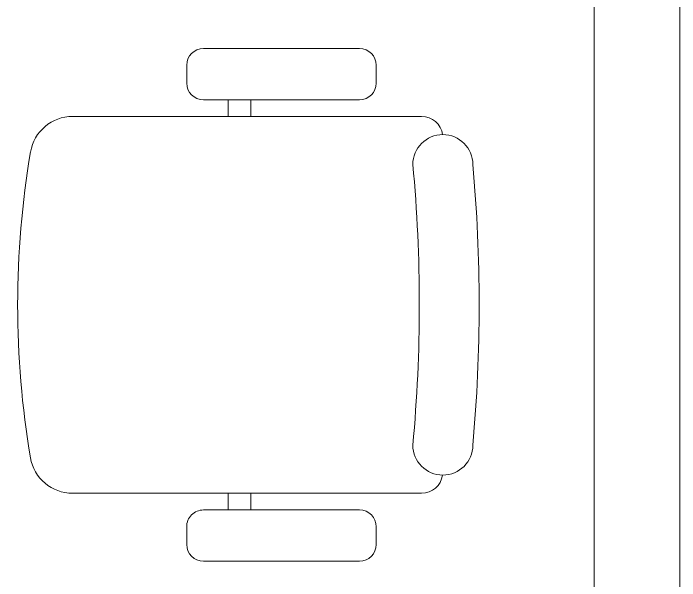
# Model space of a CAD drawing. Header units: millimetres. Extents: x -2143172 to 5255, y -610845 to 279739.
# Drawn here: x -1256941 to -1256161, y -12488 to -11824 of the extents above; entities that cross this region are included whole.
import ezdxf

# ---------------------------------------------------------------- set-up
doc = ezdxf.new("R2010")
doc.units = ezdxf.units.MM
doc.header["$LTSCALE"] = 30
doc.layers.get('0').update_dxf_attribs({"lineweight": 5})
for name, color, linetype, lineweight in [('LOADING', 163, 'Continuous', 5), ('NEW', 1, 'Continuous', 5), ('Walls', 32, 'Continuous', 5)]:
    doc.layers.add(name, color=color, linetype=linetype, lineweight=lineweight)

# ---------------------------------------------------------------- blocks, each defined once
blk = doc.blocks.new('*X39')
at = {"color": 0}
for p, q in [((5, 3), (5, 3)), ((5, 3), (5, 3)), ((5, 3), (5, 3)), ((5, 3), (5, 3)), ((5, 3), (5, 3)), ((5, 3), (5, 3)), ((5, 3), (5, 3)), ((5, 3), (5, 3)), ((5, 3), (5, 3)), ((5, 3), (5, 3)), ((5, 3), (5, 3)), ((5, 3), (5, 3)), ((5, 3), (5, 3)), ((5, 3), (5, 3)), ((5, 3), (5, 3)), ((5, 3), (5, 3)), ((5, 3), (5, 3)), ((5, 3), (5, 3)), ((5, 3), (5, 3)), ((5, 3), (5, 3)), ((5, 3), (5, 3)), ((5, 3), (5, 3)), ((5, 3), (5, 3)), ((5, 3), (5, 3)), ((5, 3), (5, 3)), ((5, 3), (5, 3)), ((5, 3), (5, 3)), ((5, 3), (5, 3)), ((5, 3), (5, 3)), ((5, 3), (5, 3)), ((5, 3), (5, 3)), ((5, 3), (5, 3)), ((5, 3), (5, 3)), ((5, 3), (5, 3)), ((5, 3), (5, 3)), ((5, 3), (5, 3)), ((5, 3), (5, 3)), ((5, 3), (5, 3)), ((5, 3), (5, 3)), ((5, 3), (5, 3)), ((5, 3), (5, 3)), ((5, 3), (5, 3)), ((5, 3), (5, 3)), ((5, 3), (5, 3)), ((5, 3), (5, 3)), ((5, 3), (5, 3)), ((5, 3), (5, 3)), ((5, 3), (5, 3)), ((5, 3), (5, 3)), ((5, 3), (5, 3)), ((5, 3), (5, 3)), ((5, 3), (5, 3)), ((5, 3), (5, 3)), ((5, 3), (5, 3)), ((5, 3), (5, 3)), ((5, 3), (5, 3)), ((5, 3), (5, 3)), ((5, 3), (5, 3)), ((5, 3), (5, 3)), ((5, 3), (5, 3)), ((5, 3), (5, 3)), ((5, 3), (5, 3)), ((5, 3), (5, 3)), ((5, 3), (5, 3)), ((5, 3), (5, 3)), ((5, 3), (5, 3)), ((6, 3), (5, 3)), ((5, 3), (5, 3)), ((6, 3), (5, 3)), ((5, 3), (5, 3)), ((6, 3), (5, 3)), ((5, 3), (5, 3)), ((6, 3), (5, 3)), ((5, 3), (5, 3)), ((5, 3), (5, 3)), ((5, 3), (5, 3)), ((5, 3), (5, 3)), ((5, 3), (5, 3)), ((5, 3), (5, 3)), ((5, 3), (5, 3)), ((5, 3), (5, 3)), ((5, 3), (5, 3)), ((5, 3), (5, 3)), ((5, 3), (5, 3)), ((5, 3), (5, 3)), ((5, 3), (5, 3)), ((5, 3), (5, 3)), ((5, 3), (5, 3)), ((5, 3), (5, 3)), ((5, 3), (5, 3)), ((5, 3), (5, 3)), ((5, 3), (5, 3)), ((5, 3), (5, 3)), ((5, 3), (5, 3)), ((5, 3), (5, 3)), ((5, 3), (5, 3)), ((6, 3), (6, 3)), ((6, 3), (6, 3)), ((6, 3), (6, 3)), ((6, 3), (6, 3)), ((6, 3), (6, 3)), ((6, 3), (6, 3)), ((6, 3), (6, 3)), ((6, 3), (6, 3)), ((6, 3), (6, 3)), ((6, 3), (6, 3)), ((6, 3), (6, 3)), ((6, 3), (6, 3)), ((6, 3), (6, 3)), ((6, 3), (6, 3)), ((6, 3), (6, 3)), ((6, 3), (6, 3)), ((6, 3), (6, 3)), ((6, 3), (6, 3)), ((6, 3), (6, 3)), ((6, 3), (6, 3)), ((6, 3), (6, 3)), ((6, 3), (6, 3)), ((6, 3), (6, 3)), ((6, 3), (6, 3)), ((6, 3), (6, 3)), ((6, 3), (6, 3)), ((6, 3), (6, 3)), ((6, 3), (6, 3)), ((6, 3), (6, 3)), ((6, 3), (6, 3)), ((6, 3), (6, 3)), ((6, 3), (6, 3)), ((6, 3), (6, 3)), ((6, 3), (6, 3)), ((6, 3), (6, 3)), ((6, 3), (6, 3)), ((6, 3), (6, 3)), ((6, 3), (6, 3)), ((6, 3), (6, 3)), ((6, 3), (6, 3)), ((6, 3), (6, 3)), ((6, 3), (6, 3)), ((6, 3), (6, 3)), ((6, 3), (6, 3)), ((6, 3), (6, 3)), ((6, 3), (6, 3)), ((6, 3), (6, 3)), ((6, 3), (6, 3)), ((6, 3), (6, 3)), ((6, 3), (6, 3)), ((6, 3), (6, 3)), ((6, 3), (6, 3)), ((6, 3), (6, 3)), ((6, 3), (6, 3)), ((6, 3), (6, 3)), ((6, 3), (6, 3)), ((6, 3), (6, 3)), ((6, 3), (6, 3)), ((6, 3), (6, 3)), ((6, 3), (6, 3)), ((6, 3), (6, 3)), ((6, 3), (6, 3)), ((6, 3), (6, 3)), ((6, 3), (6, 3)), ((6, 3), (6, 3)), ((6, 3), (6, 3)), ((6, 3), (6, 3)), ((6, 3), (6, 3)), ((6, 3), (6, 3)), ((6, 3), (6, 3)), ((6, 3), (6, 3)), ((6, 3), (6, 3)), ((6, 3), (6, 3)), ((6, 3), (6, 3)), ((6, 3), (6, 3)), ((6, 3), (6, 3)), ((6, 3), (6, 3)), ((6, 3), (6, 3)), ((6, 3), (6, 3)), ((6, 3), (6, 3)), ((6, 3), (6, 3)), ((6, 3), (6, 3)), ((6, 3), (6, 3)), ((6, 3), (6, 3)), ((6, 3), (6, 3)), ((6, 3), (6, 3)), ((6, 3), (6, 3)), ((6, 3), (6, 3)), ((6, 3), (6, 3)), ((6, 3), (6, 3)), ((6, 3), (6, 3)), ((6, 3), (6, 3)), ((6, 3), (6, 3)), ((6, 3), (6, 3)), ((6, 3), (6, 3)), ((6, 3), (6, 3)), ((6, 3), (6, 3)), ((6, 3), (6, 3)), ((6, 3), (6, 3)), ((6, 3), (6, 3)), ((6, 3), (6, 3)), ((6, 3), (6, 3)), ((6, 3), (6, 3)), ((6, 3), (6, 3)), ((6, 3), (6, 3)), ((6, 3), (6, 3)), ((6, 3), (6, 3)), ((6, 3), (6, 3)), ((6, 3), (6, 3)), ((6, 3), (6, 3)), ((6, 3), (6, 3)), ((6, 3), (6, 3)), ((6, 3), (6, 3)), ((6, 3), (6, 3)), ((6, 3), (6, 3)), ((6, 3), (6, 3)), ((6, 3), (6, 3)), ((6, 3), (6, 3)), ((6, 3), (6, 3)), ((6, 3), (6, 3)), ((6, 3), (6, 3)), ((6, 3), (6, 3)), ((6, 3), (6, 3)), ((6, 3), (6, 3)), ((6, 3), (6, 3)), ((6, 3), (6, 3)), ((6, 3), (6, 3)), ((6, 3), (6, 3)), ((6, 3), (6, 3)), ((6, 3), (6, 3)), ((6, 3), (6, 3)), ((6, 3), (6, 3)), ((6, 3), (6, 3)), ((6, 3), (6, 3)), ((6, 3), (6, 3)), ((6, 3), (6, 3)), ((6, 3), (6, 3)), ((6, 3), (6, 3)), ((6, 3), (6, 3)), ((6, 3), (6, 3)), ((6, 3), (6, 3)), ((6, 3), (6, 3)), ((6, 3), (6, 3)), ((6, 3), (6, 3)), ((6, 3), (6, 3)), ((6, 3), (6, 3)), ((6, 3), (6, 3)), ((6, 3), (6, 3)), ((6, 3), (6, 3)), ((6, 3), (6, 3)), ((6, 3), (6, 3)), ((6, 3), (6, 3)), ((6, 3), (6, 3)), ((6, 3), (6, 3)), ((6, 3), (6, 3)), ((6, 3), (6, 3)), ((6, 3), (6, 3)), ((6, 3), (6, 3)), ((6, 3), (6, 3)), ((6, 3), (6, 3)), ((6, 3), (6, 3)), ((6, 3), (6, 3)), ((6, 3), (6, 3)), ((6, 3), (6, 3)), ((6, 3), (6, 3)), ((6, 3), (6, 3)), ((6, 3), (6, 3)), ((6, 3), (6, 3)), ((6, 3), (6, 3)), ((6, 3), (6, 3)), ((6, 3), (6, 3)), ((6, 3), (6, 3)), ((6, 3), (6, 3)), ((6, 3), (6, 3)), ((6, 3), (6, 3)), ((6, 3), (6, 3)), ((6, 3), (6, 3)), ((6, 3), (6, 3)), ((6, 3), (6, 3)), ((6, 3), (6, 3)), ((6, 3), (6, 3)), ((6, 3), (6, 3)), ((6, 3), (6, 3)), ((6, 3), (6, 3)), ((6, 3), (6, 3)), ((6, 3), (6, 3)), ((6, 3), (6, 3)), ((6, 3), (6, 3)), ((6, 3), (6, 3)), ((6, 3), (6, 3)), ((6, 3), (6, 3)), ((6, 3), (6, 3)), ((6, 3), (6, 3)), ((6, 3), (6, 3)), ((6, 3), (6, 3)), ((6, 3), (6, 3)), ((6, 3), (6, 3)), ((6, 3), (6, 3)), ((6, 3), (6, 3)), ((6, 3), (6, 3)), ((6, 3), (6, 3)), ((6, 3), (6, 3)), ((6, 3), (6, 3)), ((6, 3), (6, 3)), ((6, 3), (5, 3)), ((6, 3), (5, 3)), ((6, 3), (5, 3)), ((6, 3), (5, 3)), ((6, 3), (5, 3)), ((6, 3), (6, 3)), ((6, 3), (6, 3)), ((6, 3), (6, 3)), ((6, 3), (6, 3)), ((6, 3), (6, 3)), ((6, 3), (6, 3)), ((6, 3), (6, 3)), ((6, 3), (6, 3)), ((6, 3), (6, 3)), ((6, 3), (6, 3)), ((6, 3), (6, 3)), ((6, 3), (6, 3)), ((6, 3), (6, 3)), ((6, 3), (6, 3)), ((6, 3), (6, 3)), ((6, 3), (6, 3)), ((6, 3), (6, 3)), ((6, 3), (6, 3)), ((6, 3), (6, 3)), ((6, 3), (6, 3)), ((6, 3), (6, 3)), ((6, 3), (6, 3)), ((6, 3), (6, 3)), ((6, 3), (6, 3)), ((6, 3), (6, 3)), ((6, 3), (6, 3)), ((6, 3), (6, 3)), ((6, 3), (6, 3)), ((6, 3), (6, 3)), ((6, 3), (6, 3)), ((6, 3), (6, 3)), ((6, 3), (6, 3)), ((6, 3), (6, 3)), ((6, 3), (6, 3)), ((6, 3), (6, 3)), ((6, 3), (6, 3)), ((6, 3), (6, 3)), ((6, 3), (6, 3)), ((6, 3), (6, 3)), ((6, 3), (6, 3)), ((6, 3), (6, 3)), ((6, 3), (6, 3)), ((6, 3), (6, 3)), ((6, 3), (6, 3)), ((6, 3), (6, 3)), ((6, 3), (6, 3)), ((6, 3), (6, 3)), ((6, 3), (6, 3)), ((6, 3), (6, 3)), ((6, 3), (6, 3)), ((6, 3), (6, 3)), ((6, 3), (6, 3)), ((6, 3), (6, 3)), ((6, 3), (6, 3)), ((6, 3), (6, 3)), ((6, 3), (6, 3)), ((6, 3), (6, 3)), ((6, 3), (6, 3)), ((6, 3), (6, 3)), ((6, 3), (6, 3)), ((6, 3), (6, 3)), ((6, 3), (6, 3)), ((6, 3), (6, 3)), ((6, 3), (6, 3)), ((6, 3), (6, 3)), ((6, 3), (6, 3)), ((6, 3), (6, 3)), ((6, 3), (6, 3)), ((6, 3), (6, 3)), ((6, 3), (6, 3)), ((6, 3), (6, 3)), ((6, 3), (6, 3)), ((6, 3), (6, 3)), ((6, 3), (6, 3)), ((6, 3), (6, 3)), ((6, 3), (6, 3)), ((6, 3), (6, 3)), ((6, 3), (6, 3)), ((6, 3), (6, 3)), ((6, 3), (6, 3)), ((6, 3), (6, 3)), ((6, 3), (6, 3)), ((6, 3), (6, 3)), ((6, 3), (6, 3)), ((6, 3), (6, 3)), ((6, 3), (6, 3)), ((6, 3), (6, 3)), ((6, 3), (6, 3)), ((6, 3), (6, 3)), ((6, 3), (6, 3)), ((6, 3), (6, 3)), ((6, 3), (6, 3)), ((6, 3), (6, 3)), ((6, 3), (6, 3)), ((6, 3), (6, 3)), ((6, 3), (6, 3)), ((6, 3), (6, 3)), ((6, 3), (6, 3)), ((6, 3), (6, 3)), ((6, 3), (6, 3)), ((6, 3), (6, 3)), ((6, 3), (6, 3)), ((6, 3), (6, 3)), ((6, 3), (6, 3)), ((6, 3), (6, 3)), ((6, 3), (6, 3)), ((6, 3), (6, 3)), ((6, 3), (6, 3)), ((6, 3), (6, 3)), ((6, 3), (6, 3)), ((6, 3), (6, 3)), ((6, 3), (6, 3)), ((6, 3), (6, 3)), ((6, 3), (6, 3)), ((6, 3), (6, 3)), ((6, 3), (6, 3)), ((6, 3), (6, 3)), ((6, 3), (6, 3)), ((6, 3), (6, 3)), ((6, 3), (6, 3)), ((6, 3), (6, 3)), ((6, 3), (6, 3)), ((6, 3), (6, 3)), ((6, 3), (6, 3)), ((6, 3), (6, 3)), ((6, 3), (6, 3)), ((6, 3), (6, 3)), ((6, 3), (6, 3)), ((6, 3), (6, 3)), ((6, 3), (6, 3)), ((6, 3), (6, 3)), ((6, 3), (6, 3)), ((6, 3), (6, 3)), ((6, 3), (6, 3)), ((6, 3), (6, 3)), ((6, 3), (6, 3)), ((6, 3), (6, 3)), ((6, 3), (6, 3)), ((6, 3), (6, 3)), ((6, 3), (6, 3)), ((6, 3), (6, 3)), ((6, 3), (6, 3)), ((6, 3), (6, 3)), ((6, 3), (6, 3)), ((6, 3), (6, 3)), ((6, 3), (6, 3)), ((6, 3), (6, 3)), ((6, 3), (6, 3)), ((6, 3), (6, 3)), ((6, 3), (6, 3)), ((6, 3), (6, 3)), ((6, 3), (6, 3)), ((6, 3), (6, 3)), ((6, 3), (6, 3)), ((6, 3), (6, 3)), ((6, 3), (6, 3)), ((6, 3), (6, 3)), ((6, 3), (6, 3)), ((6, 3), (6, 3)), ((6, 3), (6, 3)), ((6, 3), (6, 3)), ((6, 3), (6, 3)), ((6, 3), (6, 3)), ((6, 3), (6, 3)), ((6, 3), (6, 3)), ((6, 3), (6, 3)), ((6, 3), (6, 3)), ((6, 3), (6, 3)), ((6, 3), (6, 3)), ((6, 3), (6, 3)), ((6, 3), (6, 3)), ((6, 3), (6, 3)), ((6, 3), (6, 3)), ((6, 3), (6, 3)), ((6, 3), (6, 3)), ((6, 3), (6, 3)), ((6, 3), (6, 3)), ((6, 3), (6, 3)), ((6, 3), (6, 3)), ((6, 3), (6, 3)), ((6, 3), (6, 3)), ((6, 3), (6, 3)), ((6, 3), (6, 3)), ((6, 3), (6, 3)), ((6, 3), (6, 3)), ((6, 3), (6, 3)), ((6, 3), (6, 3)), ((6, 3), (6, 3)), ((6, 3), (6, 3)), ((6, 3), (6, 3)), ((6, 3), (6, 3)), ((6, 3), (6, 3)), ((6, 3), (6, 3)), ((6, 3), (6, 3)), ((6, 3), (6, 3)), ((6, 3), (6, 3)), ((6, 3), (6, 3)), ((6, 3), (6, 3)), ((6, 3), (6, 3)), ((6, 3), (6, 3)), ((6, 3), (6, 3)), ((6, 3), (6, 3)), ((6, 3), (6, 3)), ((6, 3), (6, 3)), ((6, 3), (6, 3)), ((6, 3), (6, 3)), ((6, 3), (6, 3)), ((6, 3), (6, 3)), ((6, 3), (6, 3)), ((6, 3), (6, 3)), ((6, 3), (6, 3)), ((6, 3), (6, 3)), ((6, 3), (6, 3)), ((6, 3), (6, 3)), ((6, 3), (6, 3)), ((6, 3), (6, 3)), ((6, 3), (6, 3)), ((6, 3), (6, 3)), ((6, 3), (6, 3)), ((6, 3), (6, 3)), ((6, 3), (6, 3)), ((6, 3), (6, 3)), ((6, 3), (6, 3)), ((6, 3), (6, 3)), ((6, 3), (6, 3)), ((6, 3), (6, 3)), ((6, 3), (6, 3)), ((6, 3), (6, 3)), ((6, 3), (6, 3)), ((6, 3), (6, 3)), ((6, 3), (6, 3)), ((6, 3), (6, 3)), ((6, 3), (6, 3)), ((6, 3), (6, 3)), ((6, 3), (6, 3)), ((6, 3), (6, 3)), ((6, 3), (6, 3)), ((6, 3), (6, 3)), ((6, 3), (6, 3)), ((6, 3), (6, 3)), ((6, 3), (6, 3)), ((6, 3), (6, 3)), ((6, 3), (6, 3)), ((6, 3), (6, 3)), ((6, 3), (6, 3)), ((6, 3), (6, 3)), ((6, 3), (6, 3)), ((6, 3), (6, 3)), ((6, 3), (6, 3)), ((6, 3), (6, 3)), ((6, 3), (6, 3)), ((6, 3), (6, 3)), ((6, 3), (6, 3)), ((6, 3), (6, 3)), ((6, 3), (6, 3)), ((6, 3), (6, 3)), ((6, 3), (6, 3)), ((6, 3), (6, 3)), ((6, 3), (6, 3)), ((6, 3), (6, 3)), ((6, 3), (6, 3)), ((6, 3), (6, 3)), ((6, 3), (6, 3)), ((6, 3), (6, 3)), ((6, 3), (6, 3)), ((6, 3), (6, 3)), ((6, 3), (6, 3)), ((6, 3), (6, 3)), ((6, 3), (6, 3)), ((6, 3), (6, 3)), ((6, 3), (6, 3)), ((6, 3), (6, 3)), ((6, 3), (6, 3)), ((6, 3), (6, 3)), ((6, 3), (6, 3)), ((6, 3), (6, 3)), ((6, 3), (6, 3)), ((6, 3), (6, 3)), ((6, 3), (6, 3)), ((6, 3), (6, 3)), ((6, 3), (6, 3)), ((6, 3), (6, 3)), ((6, 3), (6, 3)), ((6, 3), (6, 3)), ((6, 3), (6, 3)), ((6, 3), (6, 3)), ((6, 3), (6, 3)), ((6, 3), (6, 3)), ((6, 3), (6, 3)), ((6, 3), (6, 3)), ((6, 3), (6, 3)), ((6, 3), (6, 3)), ((6, 3), (6, 3)), ((6, 3), (6, 3)), ((6, 3), (6, 3)), ((6, 3), (6, 3)), ((6, 3), (6, 3)), ((6, 3), (6, 3)), ((6, 3), (6, 3)), ((6, 3), (6, 3)), ((6, 3), (6, 3)), ((6, 3), (6, 3)), ((6, 3), (6, 3)), ((6, 3), (6, 3)), ((6, 3), (6, 3)), ((6, 3), (6, 3)), ((6, 3), (6, 3)), ((6, 3), (6, 3)), ((6, 3), (6, 3)), ((6, 3), (6, 3)), ((6, 3), (6, 3)), ((6, 3), (6, 3)), ((6, 3), (6, 3)), ((6, 3), (6, 3)), ((6, 3), (6, 3)), ((6, 3), (6, 3)), ((6, 3), (6, 3))]:
    blk.add_line(p, q, dxfattribs=at)
blk = doc.blocks.new('*X40')
at = {"color": 0}
for p, q in [((13, 1), (13, 1)), ((13, 1), (13, 1)), ((13, 1), (13, 1)), ((13, 1), (13, 1)), ((13, 1), (13, 1)), ((13, 1), (13, 1)), ((13, 1), (13, 1)), ((13, 1), (13, 1)), ((13, 1), (13, 1)), ((13, 1), (13, 1)), ((13, 1), (13, 1)), ((13, 1), (13, 1)), ((13, 1), (13, 1)), ((13, 1), (13, 1)), ((13, 1), (13, 1)), ((13, 1), (14, 1)), ((13, 1), (14, 1)), ((13, 1), (14, 1)), ((13, 1), (13, 1)), ((13, 1), (13, 1)), ((13, 1), (13, 1)), ((13, 1), (13, 1)), ((13, 1), (13, 1)), ((13, 1), (13, 1)), ((13, 1), (13, 1)), ((13, 1), (13, 1)), ((13, 1), (13, 1)), ((13, 1), (13, 1)), ((13, 1), (13, 1)), ((13, 1), (13, 1)), ((13, 1), (13, 1)), ((13, 1), (13, 1)), ((13, 1), (13, 1)), ((13, 1), (13, 1)), ((13, 1), (13, 1)), ((13, 1), (13, 1)), ((13, 1), (13, 1)), ((13, 1), (13, 1)), ((13, 1), (13, 1)), ((13, 1), (13, 1)), ((13, 1), (13, 1)), ((13, 1), (13, 1)), ((13, 1), (13, 1)), ((13, 1), (13, 1)), ((13, 1), (13, 1)), ((13, 1), (13, 1)), ((13, 1), (13, 1)), ((13, 1), (13, 1)), ((13, 1), (13, 1)), ((13, 1), (13, 1)), ((13, 1), (13, 1)), ((13, 1), (13, 1)), ((13, 1), (13, 1)), ((13, 1), (13, 1)), ((13, 1), (13, 1)), ((13, 1), (13, 1)), ((13, 1), (13, 1)), ((13, 1), (13, 1)), ((13, 1), (13, 1)), ((13, 1), (13, 1)), ((13, 1), (13, 1)), ((13, 1), (13, 1)), ((13, 1), (13, 1)), ((13, 1), (13, 1)), ((13, 1), (13, 1)), ((13, 1), (13, 1)), ((13, 1), (13, 1)), ((13, 1), (13, 1)), ((13, 1), (13, 1)), ((13, 1), (13, 1)), ((13, 1), (13, 1)), ((13, 1), (13, 1)), ((13, 1), (13, 1)), ((13, 1), (13, 1)), ((13, 1), (13, 1)), ((13, 1), (13, 1)), ((13, 1), (13, 1)), ((13, 1), (13, 1)), ((13, 1), (13, 1)), ((13, 1), (13, 1)), ((13, 1), (13, 1)), ((13, 1), (13, 1)), ((13, 1), (13, 1)), ((13, 1), (13, 1)), ((13, 1), (13, 1)), ((13, 1), (13, 1)), ((13, 1), (13, 1)), ((13, 1), (13, 1)), ((13, 1), (13, 1)), ((13, 1), (13, 1)), ((13, 1), (13, 1)), ((13, 1), (13, 1)), ((13, 1), (13, 1)), ((13, 1), (13, 1)), ((13, 1), (13, 1)), ((13, 1), (13, 1)), ((13, 1), (13, 1)), ((13, 1), (13, 1)), ((13, 1), (13, 1)), ((13, 1), (13, 1)), ((13, 1), (13, 1)), ((13, 1), (13, 1)), ((13, 1), (13, 1)), ((13, 1), (13, 1)), ((13, 1), (13, 1)), ((13, 1), (13, 1)), ((13, 1), (13, 1)), ((13, 1), (13, 1)), ((13, 1), (13, 1)), ((13, 1), (13, 1)), ((13, 1), (13, 1)), ((13, 1), (13, 1)), ((13, 1), (13, 1)), ((13, 1), (13, 1)), ((13, 1), (13, 1)), ((13, 1), (13, 1)), ((13, 1), (13, 1)), ((13, 1), (13, 1)), ((13, 1), (13, 1)), ((13, 1), (13, 1)), ((13, 1), (13, 1)), ((13, 1), (13, 1)), ((13, 1), (13, 1)), ((13, 1), (14, 1)), ((13, 0), (13, 0)), ((13, 0), (13, 0)), ((13, 0), (13, 0)), ((13, 0), (13, 0)), ((13, 0), (13, 0)), ((13, 0), (13, 0)), ((13, 0), (13, 0)), ((13, 0), (13, 0)), ((13, 0), (13, 0)), ((13, 0), (13, 0)), ((13, 0), (13, 0)), ((13, 0), (13, 0)), ((13, 0), (13, 0)), ((13, 0), (13, 0)), ((13, 0), (13, 0)), ((13, 0), (13, 0)), ((13, 0), (13, 0)), ((13, 0), (13, 0)), ((13, 0), (13, 0)), ((13, 0), (13, 0)), ((13, 0), (13, 0)), ((13, 0), (13, 0)), ((13, 0), (13, 0)), ((13, 0), (13, 0)), ((13, 0), (13, 0)), ((13, 0), (13, 0)), ((13, 0), (13, 0)), ((13, 0), (13, 0)), ((13, 0), (13, 0)), ((13, 0), (13, 0)), ((13, 0), (13, 0)), ((13, 0), (13, 0)), ((13, 0), (13, 0)), ((13, 0), (13, 0)), ((13, 0), (13, 0)), ((13, 0), (13, 0)), ((13, 0), (13, 0)), ((13, 0), (13, 0)), ((13, 0), (13, 0)), ((13, 0), (13, 0)), ((13, 0), (13, 0)), ((13, 0), (13, 0)), ((13, 0), (13, 0)), ((13, 0), (13, 0)), ((13, 0), (13, 0)), ((13, 0), (13, 0)), ((13, 0), (13, 0)), ((13, 0), (13, 0)), ((13, 0), (14, 0)), ((13, 0), (14, 0)), ((13, 0), (13, 0)), ((13, 0), (14, 0)), ((14, 1), (14, 1)), ((14, 1), (14, 1)), ((14, 1), (14, 1)), ((14, 1), (14, 1)), ((14, 1), (14, 1)), ((14, 1), (14, 1)), ((14, 1), (14, 1)), ((14, 1), (14, 1)), ((14, 1), (14, 1)), ((14, 1), (14, 1)), ((14, 1), (14, 1)), ((14, 1), (14, 1)), ((14, 1), (14, 1)), ((14, 1), (14, 1)), ((14, 1), (14, 1)), ((14, 1), (14, 1)), ((14, 1), (14, 1)), ((14, 1), (14, 1)), ((14, 1), (14, 1)), ((14, 1), (14, 1)), ((14, 1), (14, 1)), ((14, 1), (14, 1)), ((14, 1), (14, 1)), ((14, 1), (14, 1)), ((14, 1), (14, 1)), ((14, 1), (14, 1)), ((14, 1), (14, 1)), ((14, 1), (14, 1)), ((14, 1), (14, 1)), ((14, 1), (14, 1)), ((14, 1), (14, 1)), ((14, 1), (14, 1)), ((14, 1), (14, 1)), ((14, 1), (14, 1)), ((14, 1), (14, 1)), ((14, 1), (14, 1)), ((14, 1), (14, 1)), ((14, 1), (14, 1)), ((14, 1), (14, 1)), ((14, 1), (14, 1)), ((14, 1), (14, 1)), ((14, 1), (14, 1)), ((14, 1), (14, 1)), ((14, 1), (14, 1)), ((14, 1), (14, 1)), ((14, 1), (14, 1)), ((14, 1), (14, 1)), ((14, 1), (14, 1)), ((14, 1), (14, 1)), ((14, 1), (14, 1)), ((14, 1), (14, 1)), ((14, 1), (14, 1)), ((14, 1), (14, 1)), ((14, 1), (14, 1)), ((14, 1), (14, 1)), ((14, 1), (14, 1)), ((14, 1), (14, 1)), ((14, 1), (14, 1)), ((14, 1), (14, 1)), ((14, 1), (14, 1)), ((14, 1), (14, 1)), ((14, 1), (14, 1)), ((14, 1), (14, 1)), ((14, 1), (14, 1)), ((14, 1), (14, 1)), ((14, 1), (14, 1)), ((14, 1), (14, 1)), ((14, 1), (14, 1)), ((14, 1), (14, 1)), ((14, 1), (14, 1)), ((14, 1), (14, 1)), ((14, 1), (14, 1)), ((14, 1), (14, 1)), ((14, 1), (14, 1)), ((14, 1), (14, 1)), ((14, 1), (14, 1)), ((14, 1), (14, 1)), ((14, 1), (14, 1)), ((14, 1), (14, 1)), ((14, 1), (14, 1)), ((14, 1), (14, 1)), ((14, 1), (14, 1)), ((14, 1), (14, 1)), ((14, 1), (14, 1)), ((14, 1), (14, 1)), ((14, 1), (14, 1)), ((14, 1), (14, 1)), ((14, 1), (14, 1)), ((14, 1), (14, 1)), ((14, 1), (14, 1)), ((14, 1), (14, 1)), ((14, 1), (14, 1)), ((14, 1), (14, 1)), ((14, 1), (14, 1)), ((14, 0), (14, 0)), ((14, 0), (14, 0)), ((14, 0), (14, 0)), ((14, 0), (14, 0)), ((14, 0), (14, 0)), ((14, 0), (14, 0)), ((14, 0), (14, 0)), ((14, 0), (14, 0)), ((14, 0), (14, 0)), ((14, 0), (14, 0)), ((14, 0), (14, 0)), ((14, 0), (14, 0)), ((14, 0), (14, 0)), ((14, 0), (14, 0)), ((14, 0), (14, 0)), ((14, 0), (14, 0)), ((14, 0), (14, 0)), ((14, 0), (14, 0)), ((14, 0), (14, 0)), ((14, 0), (14, 0)), ((14, 0), (14, 0)), ((14, 0), (14, 0)), ((14, 0), (14, 0)), ((14, 0), (14, 0)), ((14, 0), (14, 0)), ((14, 0), (14, 0)), ((14, 0), (14, 0)), ((14, 0), (14, 0)), ((14, 0), (14, 0)), ((14, 0), (14, 0)), ((14, 0), (14, 0)), ((14, 0), (14, 0)), ((14, 0), (14, 0)), ((14, 0), (14, 0)), ((14, 0), (14, 0)), ((14, 0), (14, 0)), ((14, 0), (14, 0)), ((14, 0), (14, 0)), ((14, 0), (14, 0)), ((14, 0), (14, 0)), ((14, 0), (14, 0)), ((14, 0), (14, 0)), ((14, 0), (14, 0)), ((14, 0), (14, 0)), ((14, 0), (14, 0)), ((14, 0), (14, 0)), ((14, 0), (14, 0)), ((14, 0), (14, 0)), ((13, 0), (13, 0)), ((13, 0), (14, 0)), ((13, 0), (13, 0)), ((13, 0), (14, 0)), ((13, 0), (13, 0)), ((13, 0), (14, 0)), ((13, 0), (13, 0)), ((13, 0), (13, 0)), ((13, 0), (13, 0)), ((13, 0), (13, 0)), ((13, 0), (14, 0)), ((13, 0), (13, 0)), ((13, 0), (14, 0)), ((13, 0), (13, 0)), ((13, 0), (14, 0)), ((13, 0), (13, 0)), ((13, 0), (14, 0)), ((13, 0), (13, 0)), ((13, 0), (14, 0)), ((13, 0), (13, 0)), ((13, 0), (14, 0)), ((13, 0), (13, 0)), ((13, 0), (14, 0)), ((13, 0), (13, 0)), ((13, 0), (13, 0)), ((13, 0), (13, 0)), ((13, 0), (14, 0)), ((13, 0), (13, 0)), ((13, 0), (14, 0)), ((13, 0), (13, 0)), ((13, 0), (14, 0)), ((13, 0), (13, 0)), ((13, 0), (14, 0)), ((13, 0), (13, 0)), ((13, 0), (13, 0)), ((13, 0), (13, 0)), ((13, 0), (13, 0)), ((13, 0), (13, 0)), ((13, 0), (13, 0)), ((13, 0), (13, 0)), ((13, 0), (13, 0)), ((13, 0), (13, 0)), ((13, 0), (13, 0)), ((13, 0), (13, 0)), ((13, 0), (13, 0)), ((13, 0), (13, 0)), ((13, 0), (13, 0)), ((13, 0), (13, 0)), ((13, 0), (13, 0)), ((13, 0), (13, 0)), ((13, 0), (13, 0)), ((13, 0), (13, 0)), ((13, 0), (13, 0)), ((13, 0), (13, 0)), ((13, 0), (13, 0)), ((13, 0), (13, 0)), ((13, 0), (13, 0)), ((13, 0), (13, 0)), ((13, 0), (13, 0)), ((13, 0), (13, 0)), ((13, 0), (13, 0)), ((13, 0), (13, 0)), ((13, 0), (13, 0)), ((13, 0), (13, 0)), ((13, -1), (13, -1)), ((13, -1), (13, -1)), ((13, -1), (13, -1)), ((13, -1), (13, -1)), ((13, -1), (13, -1)), ((13, -1), (14, -1)), ((13, -1), (13, -1)), ((14, 0), (14, 0)), ((14, 0), (14, 0)), ((14, 0), (14, 0)), ((14, 0), (14, 0)), ((14, 0), (14, 0)), ((14, 0), (14, 0)), ((14, 0), (14, 0)), ((14, 0), (14, 0)), ((14, 0), (14, 0)), ((14, 0), (14, 0)), ((14, 0), (14, 0)), ((14, 0), (14, 0)), ((14, 0), (14, 0)), ((14, 0), (14, 0)), ((14, 0), (14, 0)), ((13, 0), (14, 0)), ((14, 0), (14, 0)), ((14, 0), (14, 0)), ((14, 0), (14, 0)), ((14, 0), (14, 0)), ((14, 0), (14, 0)), ((14, 0), (14, 0)), ((14, 0), (14, 0)), ((14, 0), (14, 0)), ((14, 0), (14, 0)), ((14, 0), (14, 0)), ((14, 0), (14, 0)), ((14, 0), (14, 0)), ((14, 0), (14, 0)), ((14, 0), (14, 0)), ((14, 0), (14, 0)), ((14, 0), (14, 0)), ((14, 0), (14, 0)), ((14, 0), (14, 0)), ((14, 0), (14, 0)), ((14, 0), (14, 0)), ((14, 0), (14, 0)), ((14, 0), (14, 0)), ((14, 0), (14, 0)), ((14, 0), (14, 0)), ((14, 0), (14, 0)), ((14, 0), (14, 0)), ((14, 0), (14, 0)), ((14, 0), (14, 0)), ((14, 0), (14, 0)), ((14, 0), (14, 0)), ((14, 0), (14, 0)), ((14, 0), (14, 0)), ((14, 0), (14, 0)), ((14, 0), (14, 0)), ((14, -1), (14, -1)), ((14, -1), (14, -1)), ((14, -1), (14, -1)), ((14, -1), (14, -1)), ((14, -1), (14, -1))]:
    blk.add_line(p, q, dxfattribs=at)
blk = doc.blocks.new('GF21018-P')
at = {"color": 0}
for p, q in [((-0.2207, 0.47563), (-0.2207, 0.0675)), ((0.22049, 0.47563), (0.22049, 0.0675)), ((-0.2806, 0.34221), (-0.25983, 0.34221)), ((0.25963, 0.34221), (0.2804, 0.34221)), ((-0.30021, 0.32259), (-0.30021, 0.14)), ((-0.24021, 0.32259), (-0.24021, 0.14)), ((0.24001, 0.32259), (0.24001, 0.14)), ((0.30001, 0.32259), (0.30001, 0.14)), ((-0.24021, 0.29372), (-0.2207, 0.29372)), ((0.22049, 0.29372), (0.24001, 0.29372)), ((-0.24021, 0.26708), (-0.2207, 0.26708)), ((0.22049, 0.26708), (0.24001, 0.26708)), ((-0.2806, 0.12039), (-0.25983, 0.12039)), ((0.25963, 0.12039), (0.2804, 0.12039))]:
    blk.add_line(p, q, dxfattribs=at)
for points in [[(0.24001, 0.29372), (0.24001, 0.29372), (0.24001, 0.29372), (0.24001, 0.29372), (0.24001, 0.29372), (0.24001, 0.29372), (0.24001, 0.29372), (0.24001, 0.29372), (0.24001, 0.29372), (0.24001, 0.29372), (0.24001, 0.29372), (0.24001, 0.29372), (0.24001, 0.29372), (0.24001, 0.29372), (0.24001, 0.29372), (0.24001, 0.29372), (0.24001, 0.29372), (0.24001, 0.29372), (0.24001, 0.29372), (0.24001, 0.29372), (0.24001, 0.29372), (0.24001, 0.29372), (0.24001, 0.29372), (0.24001, 0.29372), (0.24001, 0.29372), (0.24001, 0.29372), (0.24001, 0.29372), (0.24001, 0.29372), (0.24001, 0.29372), (0.24001, 0.29372), (0.24001, 0.29372), (0.24001, 0.29372), (0.24001, 0.29372), (0.24001, 0.29372), (0.24001, 0.29372), (0.24001, 0.29372), (0.24001, 0.29372), (0.24001, 0.29372), (0.24001, 0.29372), (0.24001, 0.29372), (0.24001, 0.29372), (0.24001, 0.29372), (0.24001, 0.29372), (0.24001, 0.29372), (0.24001, 0.29372), (0.24001, 0.29372), (0.24001, 0.29372), (0.24001, 0.29372), (0.24001, 0.29372), (0.24001, 0.29372), (0.24001, 0.29372), (0.24001, 0.29372), (0.24001, 0.29372), (0.24001, 0.29372), (0.24001, 0.29372), (0.24001, 0.29372), (0.24001, 0.29372), (0.24001, 0.29372), (0.24001, 0.29372), (0.24001, 0.29372), (0.24001, 0.29372), (0.24001, 0.29372), (0.24001, 0.29372), (0.24001, 0.29372), (0.24001, 0.29372), (0.24001, 0.29372), (0.24001, 0.29372), (0.24001, 0.29372), (0.24001, 0.29372), (0.24001, 0.29372), (0.24001, 0.29372), (0.24001, 0.29372), (0.24001, 0.29372), (0.24001, 0.29372), (0.24001, 0.29372), (0.24001, 0.29372), (0.24001, 0.29372), (0.24001, 0.29372), (0.24001, 0.29372), (0.24001, 0.29372), (0.24001, 0.29372), (0.24001, 0.29372), (0.24001, 0.29372), (0.24001, 0.29372), (0.24001, 0.29372), (0.24001, 0.29372), (0.24001, 0.29372), (0.24001, 0.29372), (0.24001, 0.29372), (0.24001, 0.29372), (0.24001, 0.29372), (0.24001, 0.29372), (0.24001, 0.29372), (0.24001, 0.29372), (0.24001, 0.29372), (0.24001, 0.29372), (0.24001, 0.29372), (0.24001, 0.29372), (0.24001, 0.29372), (0.24001, 0.29372), (0.24001, 0.29372), (0.24001, 0.29372), (0.24001, 0.29372), (0.24001, 0.29372), (0.24001, 0.29372), (0.24001, 0.29372), (0.24001, 0.29372), (0.24001, 0.29372), (0.24001, 0.29372), (0.24001, 0.29372), (0.24001, 0.29372), (0.24001, 0.29372), (0.24001, 0.29372), (0.24001, 0.29372), (0.24001, 0.29372), (0.24001, 0.29372), (0.24001, 0.29372), (0.24001, 0.29372), (0.24001, 0.29372), (0.24001, 0.29372), (0.24001, 0.29372), (0.24001, 0.29372), (0.24001, 0.29372), (0.24001, 0.29372), (0.24001, 0.29372), (0.24001, 0.29372), (0.24001, 0.29372), (0.24001, 0.29372), (0.24001, 0.29372), (0.24001, 0.29372), (0.24001, 0.29372), (0.24001, 0.29372), (0.24001, 0.29372), (0.24001, 0.29372), (0.24001, 0.29372), (0.24001, 0.29372), (0.24001, 0.29372), (0.24001, 0.29372), (0.24001, 0.29372), (0.24001, 0.29372), (0.24001, 0.29372), (0.24001, 0.29372), (0.24001, 0.29372), (0.24001, 0.29372), (0.24001, 0.29372), (0.24001, 0.29372), (0.24001, 0.29372), (0.24001, 0.29372), (0.24001, 0.29372), (0.24001, 0.29372), (0.24001, 0.29372), (0.24001, 0.29372), (0.24001, 0.29372), (0.24001, 0.29372), (0.24001, 0.29372), (0.24001, 0.29372), (0.24001, 0.29372), (0.24001, 0.29372), (0.24001, 0.29372), (0.24001, 0.29372), (0.24001, 0.29372), (0.24001, 0.29372), (0.24001, 0.29372), (0.24001, 0.29372), (0.24001, 0.29372), (0.24001, 0.29372), (0.24001, 0.29372), (0.24001, 0.29372), (0.24001, 0.29372), (0.24001, 0.29372), (0.24001, 0.29372), (0.24001, 0.29372), (0.24001, 0.29372), (0.24001, 0.29372), (0.24001, 0.29372), (0.24001, 0.29372), (0.24001, 0.29372), (0.24001, 0.29372), (0.24001, 0.29372), (0.24001, 0.29372), (0.24001, 0.29372), (0.24001, 0.29372), (0.24001, 0.29372), (0.24001, 0.29372), (0.24001, 0.29372), (0.24001, 0.29372), (0.24001, 0.29372), (0.24001, 0.29372), (0.24001, 0.29372), (0.24001, 0.29372), (0.24001, 0.29372), (0.24001, 0.29372), (0.24001, 0.29372), (0.24001, 0.29372), (0.24001, 0.29372), (0.24001, 0.29372), (0.24001, 0.29372), (0.24001, 0.29372), (0.24001, 0.29372), (0.24001, 0.29372), (0.24001, 0.29372), (0.24001, 0.29372), (0.24001, 0.29372), (0.24001, 0.29372), (0.24001, 0.29372), (0.24001, 0.29372), (0.24001, 0.29372), (0.24001, 0.29372), (0.24001, 0.29372), (0.24001, 0.29372), (0.24001, 0.29372), (0.24001, 0.29372), (0.24001, 0.29372), (0.24001, 0.29372), (0.24001, 0.29372), (0.24001, 0.29372), (0.24001, 0.29372), (0.24001, 0.29372), (0.24001, 0.29372), (0.24001, 0.29372), (0.24001, 0.29372), (0.24001, 0.29372), (0.24001, 0.29372), (0.24001, 0.29372), (0.24001, 0.29372), (0.24001, 0.29372), (0.24001, 0.29372), (0.24001, 0.29372), (0.24001, 0.29372), (0.24001, 0.29372), (0.24001, 0.29372), (0.24001, 0.29372), (0.24001, 0.29372), (0.24001, 0.29372), (0.24001, 0.29372), (0.24001, 0.29372), (0.24001, 0.29372), (0.24001, 0.29372), (0.24001, 0.29372), (0.24001, 0.29372), (0.24001, 0.29372), (0.24001, 0.29372), (0.24001, 0.29372), (0.24001, 0.29372), (0.24001, 0.29372), (0.24001, 0.29372), (0.24001, 0.29372), (0.24001, 0.29372), (0.24001, 0.29372), (0.24001, 0.29372), (0.24001, 0.29372), (0.24001, 0.29372), (0.24001, 0.29372), (0.24001, 0.29372), (0.24001, 0.29372), (0.24001, 0.29372), (0.24001, 0.29372), (0.24001, 0.29372), (0.24001, 0.29372), (0.24001, 0.29372), (0.24001, 0.29372), (0.24001, 0.29372), (0.24001, 0.29372), (0.24001, 0.29372), (0.24001, 0.29372), (0.24001, 0.29372), (0.24001, 0.29372), (0.24001, 0.29372), (0.24001, 0.29372), (0.24001, 0.29372), (0.24001, 0.29372), (0.24001, 0.29372), (0.24001, 0.29372), (0.24001, 0.29372), (0.24001, 0.29372), (0.24001, 0.29372), (0.24001, 0.29372)], [(0.24001, 0.29372), (0.24001, 0.29372), (0.24001, 0.29372), (0.24001, 0.29372), (0.24001, 0.29372), (0.24001, 0.29372), (0.24001, 0.29372), (0.24001, 0.29372), (0.24001, 0.29372), (0.24001, 0.29372), (0.24001, 0.29372), (0.24001, 0.29372), (0.24001, 0.29372), (0.24001, 0.29372), (0.24001, 0.29372), (0.24001, 0.29372), (0.24001, 0.29372), (0.24001, 0.29372), (0.24001, 0.29372), (0.24001, 0.29372), (0.24001, 0.29372), (0.24001, 0.29372), (0.24001, 0.29372), (0.24001, 0.29372), (0.24001, 0.29372), (0.24001, 0.29372), (0.24001, 0.29372), (0.24001, 0.29372), (0.24001, 0.29372), (0.24001, 0.29372), (0.24001, 0.29372), (0.24001, 0.29372), (0.24001, 0.29372), (0.24001, 0.29372), (0.24001, 0.29372), (0.24001, 0.29372), (0.24001, 0.29372), (0.24001, 0.29372), (0.24001, 0.29372), (0.24001, 0.29372), (0.24001, 0.29372), (0.24001, 0.29372), (0.24001, 0.29372), (0.24001, 0.29372), (0.24001, 0.29372), (0.24001, 0.29372), (0.24001, 0.29372), (0.24001, 0.29372), (0.24001, 0.29372), (0.24001, 0.29372), (0.24001, 0.29372), (0.24001, 0.29372), (0.24001, 0.29372), (0.24001, 0.29372), (0.24001, 0.29372), (0.24001, 0.29372), (0.24001, 0.29372), (0.24001, 0.29372), (0.24001, 0.29372), (0.24001, 0.29372), (0.24001, 0.29372), (0.24001, 0.29372), (0.24001, 0.29372), (0.24001, 0.29372), (0.24001, 0.29372), (0.24001, 0.29372), (0.24001, 0.29372), (0.24001, 0.29372), (0.24001, 0.29372), (0.24001, 0.29372), (0.24001, 0.29372), (0.24001, 0.29372), (0.24001, 0.29372), (0.24001, 0.29372), (0.24001, 0.29372), (0.24001, 0.29372), (0.24001, 0.29372), (0.24001, 0.29372), (0.24001, 0.29372), (0.24001, 0.29372), (0.24001, 0.29372), (0.24001, 0.29372), (0.24001, 0.29372), (0.24001, 0.29372), (0.24001, 0.29372), (0.24001, 0.29372), (0.24001, 0.29372), (0.24001, 0.29372), (0.24001, 0.29372), (0.24001, 0.29372), (0.24001, 0.29372), (0.24001, 0.29372), (0.24001, 0.29372), (0.24001, 0.29372), (0.24001, 0.29372), (0.24001, 0.29372), (0.24001, 0.29372), (0.24001, 0.29372), (0.24001, 0.29372), (0.24001, 0.29372), (0.24001, 0.29372), (0.24001, 0.29372), (0.24001, 0.29372), (0.24001, 0.29372), (0.24001, 0.29372), (0.24001, 0.29372), (0.24001, 0.29372), (0.24001, 0.29372), (0.24001, 0.29372), (0.24001, 0.29372), (0.24001, 0.29372), (0.24001, 0.29372), (0.24001, 0.29372), (0.24001, 0.29372), (0.24001, 0.29372), (0.24001, 0.29372), (0.24001, 0.29372), (0.24001, 0.29372), (0.24001, 0.29372), (0.24001, 0.29372), (0.24001, 0.29372), (0.24001, 0.29372), (0.24001, 0.29372), (0.24001, 0.29372), (0.24001, 0.29372), (0.24001, 0.29372), (0.24001, 0.29372), (0.24001, 0.29372), (0.24001, 0.29372), (0.24001, 0.29372), (0.24001, 0.29372), (0.24001, 0.29372), (0.24001, 0.29372), (0.24001, 0.29372), (0.24001, 0.29372), (0.24001, 0.29372), (0.24001, 0.29372), (0.24001, 0.29372), (0.24001, 0.29372), (0.24001, 0.29372), (0.24001, 0.29372), (0.24001, 0.29372), (0.24001, 0.29372), (0.24001, 0.29372), (0.24001, 0.29372), (0.24001, 0.29372), (0.24001, 0.29372), (0.24001, 0.29372), (0.24001, 0.29372), (0.24001, 0.29372), (0.24001, 0.29372), (0.24001, 0.29372), (0.24001, 0.29372), (0.24001, 0.29372), (0.24001, 0.29372), (0.24001, 0.29372), (0.24001, 0.29372), (0.24001, 0.29372), (0.24001, 0.29372), (0.24001, 0.29372), (0.24001, 0.29372), (0.24001, 0.29372), (0.24001, 0.29372), (0.24001, 0.29372), (0.24001, 0.29372), (0.24001, 0.29372), (0.24001, 0.29372), (0.24001, 0.29372), (0.24001, 0.29372), (0.24001, 0.29372), (0.24001, 0.29372), (0.24001, 0.29372), (0.24001, 0.29372), (0.24001, 0.29372), (0.24001, 0.29372), (0.24001, 0.29372), (0.24001, 0.29372), (0.24001, 0.29372), (0.24001, 0.29372), (0.24001, 0.29372), (0.24001, 0.29372), (0.24001, 0.29372), (0.24001, 0.29372), (0.24001, 0.29372), (0.24001, 0.29372), (0.24001, 0.29372), (0.24001, 0.29372), (0.24001, 0.29372), (0.24001, 0.29372), (0.24001, 0.29372), (0.24001, 0.29372), (0.24001, 0.29372), (0.24001, 0.29372), (0.24001, 0.29372), (0.24001, 0.29372), (0.24001, 0.29372), (0.24001, 0.29372), (0.24001, 0.29372), (0.24001, 0.29372), (0.24001, 0.29372), (0.24001, 0.29372), (0.24001, 0.29372), (0.24001, 0.29372), (0.24001, 0.29372), (0.24001, 0.29372), (0.24001, 0.29372), (0.24001, 0.29372), (0.24001, 0.29372), (0.24001, 0.29372), (0.24001, 0.29372), (0.24001, 0.29372), (0.24001, 0.29372), (0.24001, 0.29372), (0.24001, 0.29372), (0.24001, 0.29372), (0.24001, 0.29372), (0.24001, 0.29372), (0.24001, 0.29372), (0.24001, 0.29372)], [(0.24001, 0.29372), (0.24001, 0.29372), (0.24001, 0.29372), (0.24001, 0.29372), (0.24001, 0.29372), (0.24001, 0.29372), (0.24001, 0.29372), (0.24001, 0.29372), (0.24001, 0.29372), (0.24001, 0.29372), (0.24001, 0.29372), (0.24001, 0.29372), (0.24001, 0.29372), (0.24001, 0.29372), (0.24001, 0.29372), (0.24001, 0.29372), (0.24001, 0.29372), (0.24001, 0.29372), (0.24001, 0.29372), (0.24001, 0.29372), (0.24001, 0.29372), (0.24001, 0.29372), (0.24001, 0.29372), (0.24001, 0.29372), (0.24001, 0.29372), (0.24001, 0.29372), (0.24001, 0.29372), (0.24001, 0.29372), (0.24001, 0.29372), (0.24001, 0.29372), (0.24001, 0.29372), (0.24001, 0.29372), (0.24001, 0.29372), (0.24001, 0.29372), (0.24001, 0.29372), (0.24001, 0.29372), (0.24001, 0.29372), (0.24001, 0.29372), (0.24001, 0.29372), (0.24001, 0.29372), (0.24001, 0.29372), (0.24001, 0.29372), (0.24001, 0.29372), (0.24001, 0.29372), (0.24001, 0.29372), (0.24001, 0.29372), (0.24001, 0.29372), (0.24001, 0.29372), (0.24001, 0.29372), (0.24001, 0.29372), (0.24001, 0.29372), (0.24001, 0.29372), (0.24001, 0.29372), (0.24001, 0.29372), (0.24001, 0.29372), (0.24001, 0.29372), (0.24001, 0.29372), (0.24001, 0.29372), (0.24001, 0.29372), (0.24001, 0.29372), (0.24001, 0.29372), (0.24001, 0.29372), (0.24001, 0.29372), (0.24001, 0.29372), (0.24001, 0.29372), (0.24001, 0.29372), (0.24001, 0.29372), (0.24001, 0.29372), (0.24001, 0.29372), (0.24001, 0.29372), (0.24001, 0.29372), (0.24001, 0.29372), (0.24001, 0.29372), (0.24001, 0.29372), (0.24001, 0.29372), (0.24001, 0.29372), (0.24001, 0.29372), (0.24001, 0.29372), (0.24001, 0.29372), (0.24001, 0.29372), (0.24001, 0.29372), (0.24001, 0.29372), (0.24001, 0.29372), (0.24001, 0.29372), (0.24001, 0.29372), (0.24001, 0.29372), (0.24001, 0.29372), (0.24001, 0.29372), (0.24001, 0.29372), (0.24001, 0.29372), (0.24001, 0.29372), (0.24001, 0.29372), (0.24001, 0.29372), (0.24001, 0.29372), (0.24001, 0.29372), (0.24001, 0.29372), (0.24001, 0.29372), (0.24001, 0.29372), (0.24001, 0.29372), (0.24001, 0.29372), (0.24001, 0.29372), (0.24001, 0.29372), (0.24001, 0.29372), (0.24001, 0.29372), (0.24001, 0.29372), (0.24001, 0.29372), (0.24001, 0.29372), (0.24001, 0.29372), (0.24001, 0.29372), (0.24001, 0.29372), (0.24001, 0.29372), (0.24001, 0.29372), (0.24001, 0.29372), (0.24001, 0.29372), (0.24001, 0.29372), (0.24001, 0.29372), (0.24001, 0.29372), (0.24001, 0.29372), (0.24001, 0.29372), (0.24001, 0.29372), (0.24001, 0.29372), (0.24001, 0.29372), (0.24001, 0.29372), (0.24001, 0.29372), (0.24001, 0.29372), (0.24001, 0.29372), (0.24001, 0.29372), (0.24001, 0.29372), (0.24001, 0.29372), (0.24001, 0.29372), (0.24001, 0.29372), (0.24001, 0.29372), (0.24001, 0.29372), (0.24001, 0.29372), (0.24001, 0.29372), (0.24001, 0.29372), (0.24001, 0.29372), (0.24001, 0.29372), (0.24001, 0.29372), (0.24001, 0.29372), (0.24001, 0.29372), (0.24001, 0.29372), (0.24001, 0.29372), (0.24001, 0.29372), (0.24001, 0.29372), (0.24001, 0.29372), (0.24001, 0.29372), (0.24001, 0.29372), (0.24001, 0.29372), (0.24001, 0.29372), (0.24001, 0.29372), (0.24001, 0.29372), (0.24001, 0.29372), (0.24001, 0.29372), (0.24001, 0.29372), (0.24001, 0.29372), (0.24001, 0.29372), (0.24001, 0.29372), (0.24001, 0.29372), (0.24001, 0.29372), (0.24001, 0.29372), (0.24001, 0.29372), (0.24001, 0.29372), (0.24001, 0.29372), (0.24001, 0.29372), (0.24001, 0.29372), (0.24001, 0.29372), (0.24001, 0.29372), (0.24001, 0.29372), (0.24001, 0.29372), (0.24001, 0.29372), (0.24001, 0.29372), (0.24001, 0.29372), (0.24001, 0.29372), (0.24001, 0.29372), (0.24001, 0.29372), (0.24001, 0.29372), (0.24001, 0.29372), (0.24001, 0.29372), (0.24001, 0.29372), (0.24001, 0.29372), (0.24001, 0.29372), (0.24001, 0.29372), (0.24001, 0.29372), (0.24001, 0.29372), (0.24001, 0.29372), (0.24001, 0.29372), (0.24001, 0.29372), (0.24001, 0.29372), (0.24001, 0.29372), (0.24001, 0.29372), (0.24001, 0.29372), (0.24001, 0.29372), (0.24001, 0.29372), (0.24001, 0.29372), (0.24001, 0.29372), (0.24001, 0.29372), (0.24001, 0.29372), (0.24001, 0.29372), (0.24001, 0.29372), (0.24001, 0.29372), (0.24001, 0.29372), (0.24001, 0.29372), (0.24001, 0.29372), (0.24001, 0.29372), (0.24001, 0.29372), (0.24001, 0.29372), (0.24001, 0.29372), (0.24001, 0.29372), (0.24001, 0.29372), (0.24001, 0.29372), (0.24001, 0.29372), (0.24001, 0.29372), (0.24001, 0.29372)]]:
    blk.add_lwpolyline(points, close=True, dxfattribs=at)
for centre, radius, start, end in [((-0.0001, -0.52948), 1.06948, 80.36712, 99.63288), ((-0.1707, 0.47563), 0.05, 99.63288, 180), ((0.17049, 0.47563), 0.05, 0, 80.36712), ((-0.2806, 0.32259), 0.01962, 90, 180), ((-0.25983, 0.32259), 0.01962, 360, 90), ((0.25963, 0.32259), 0.01962, 90, 180), ((0.2804, 0.32259), 0.01962, 0, 90), ((-0.2806, 0.14), 0.01962, 180, 270), ((-0.25983, 0.14), 0.01962, 270, 360), ((0.25963, 0.14), 0.01962, 180, 270), ((0.2804, 0.14), 0.01962, 270, 0), ((-0.16429, 0.0425), 0.03511, 90, 270), ((0, 1.84674), 1.77674, 264.69456, 275.30527), ((0.16409, 0.0425), 0.03511, 270, 90), ((-0.1957, 0.0675), 0.025, 180, 261.47208), ((0.19549, 0.0675), 0.025, 278.52792, 360), ((0, 1.83136), 1.83136, 264.85322, 275.14698)]:
    blk.add_arc(centre, radius, start, end, dxfattribs=at)
at = {"layer": 'NEW', "color": 0, "linetype": 'Continuous'}
for points in [[(0.24001, 0.29372), (0.24001, 0.29372), (0.24001, 0.29372), (0.24001, 0.29372), (0.24001, 0.29372), (0.24001, 0.29372), (0.24001, 0.29372), (0.24001, 0.29372)], [(0.24001, 0.29372), (0.24001, 0.29372), (0.24001, 0.29372), (0.24001, 0.29372), (0.24001, 0.29372), (0.24001, 0.29372), (0.24001, 0.29372)], [(0.24001, 0.29372), (0.24001, 0.29372), (0.24001, 0.29372), (0.24001, 0.29372), (0.24001, 0.29372), (0.24001, 0.29372), (0.24001, 0.29372), (0.24001, 0.29372), (0.24001, 0.29372)], [(0.24001, 0.29372), (0.24001, 0.29372), (0.24001, 0.29372), (0.24001, 0.29372), (0.24001, 0.29372), (0.24001, 0.29372), (0.24001, 0.29372), (0.24001, 0.29372), (0.24001, 0.29372), (0.24001, 0.29372)], [(0.24001, 0.29372), (0.24001, 0.29372), (0.24001, 0.29372), (0.24001, 0.29372), (0.24001, 0.29372), (0.24001, 0.29372), (0.24001, 0.29372), (0.24001, 0.29372), (0.24001, 0.29372), (0.24001, 0.29372), (0.24001, 0.29372), (0.24001, 0.29372), (0.24001, 0.29372), (0.24001, 0.29372), (0.24001, 0.29372)], [(0.24001, 0.29372), (0.24001, 0.29372), (0.24001, 0.29372), (0.24001, 0.29372), (0.24001, 0.29372), (0.24001, 0.29372), (0.24001, 0.29372), (0.24001, 0.29372), (0.24001, 0.29372), (0.24001, 0.29372)], [(0.24001, 0.29372), (0.24001, 0.29372), (0.24001, 0.29372), (0.24001, 0.29372), (0.24001, 0.29372), (0.24001, 0.29372), (0.24001, 0.29372), (0.24001, 0.29372), (0.24001, 0.29372), (0.24001, 0.29372)], [(0.24001, 0.29372), (0.24001, 0.29372), (0.24001, 0.29372), (0.24001, 0.29372), (0.24001, 0.29372), (0.24001, 0.29372), (0.24001, 0.29372), (0.24001, 0.29372), (0.24001, 0.29372), (0.24001, 0.29372)], [(0.24001, 0.29372), (0.24001, 0.29372), (0.24001, 0.29372), (0.24001, 0.29372), (0.24001, 0.29372), (0.24001, 0.29372), (0.24001, 0.29372), (0.24001, 0.29372), (0.24001, 0.29372), (0.24001, 0.29372), (0.24001, 0.29372), (0.24001, 0.29372), (0.24001, 0.29372), (0.24001, 0.29372), (0.24001, 0.29372), (0.24001, 0.29372), (0.24001, 0.29372), (0.24001, 0.29372)], [(0.24001, 0.29372), (0.24001, 0.29372), (0.24001, 0.29372), (0.24001, 0.29372), (0.24001, 0.29372), (0.24001, 0.29372), (0.24001, 0.29372), (0.24001, 0.29372), (0.24001, 0.29372), (0.24001, 0.29372), (0.24001, 0.29372), (0.24001, 0.29372)], [(0.24001, 0.29372), (0.24001, 0.29372), (0.24001, 0.29372), (0.24001, 0.29372), (0.24001, 0.29372), (0.24001, 0.29372), (0.24001, 0.29372)], [(0.24001, 0.29372), (0.24001, 0.29372), (0.24001, 0.29372), (0.24001, 0.29372), (0.24001, 0.29372), (0.24001, 0.29372), (0.24001, 0.29372), (0.24001, 0.29372), (0.24001, 0.29372), (0.24001, 0.29372), (0.24001, 0.29372), (0.24001, 0.29372), (0.24001, 0.29372), (0.24001, 0.29372), (0.24001, 0.29372), (0.24001, 0.29372), (0.24001, 0.29372), (0.24001, 0.29372), (0.24001, 0.29372), (0.24001, 0.29372), (0.24001, 0.29372), (0.24001, 0.29372), (0.24001, 0.29372), (0.24001, 0.29372), (0.24001, 0.29372), (0.24001, 0.29372), (0.24001, 0.29372), (0.24001, 0.29372), (0.24001, 0.29372), (0.24001, 0.29372), (0.24001, 0.29372), (0.24001, 0.29372), (0.24001, 0.29372), (0.24001, 0.29372), (0.24001, 0.29372), (0.24001, 0.29372), (0.24001, 0.29372), (0.24001, 0.29372), (0.24001, 0.29372), (0.24001, 0.29372), (0.24001, 0.29372), (0.24001, 0.29372), (0.24001, 0.29372), (0.24001, 0.29372), (0.24001, 0.29372), (0.24001, 0.29372), (0.24001, 0.29372), (0.24001, 0.29372), (0.24001, 0.29372), (0.24001, 0.29372), (0.24001, 0.29372), (0.24001, 0.29372), (0.24001, 0.29372), (0.24001, 0.29372), (0.24001, 0.29372), (0.24001, 0.29372), (0.24001, 0.29372), (0.24001, 0.29372), (0.24001, 0.29372), (0.24001, 0.29372), (0.24001, 0.29372), (0.24001, 0.29372), (0.24001, 0.29372), (0.24001, 0.29372), (0.24001, 0.29372), (0.24001, 0.29372), (0.24001, 0.29372), (0.24001, 0.29372), (0.24001, 0.29372), (0.24001, 0.29372), (0.24001, 0.29372), (0.24001, 0.29372), (0.24001, 0.29372), (0.24001, 0.29372), (0.24001, 0.29372), (0.24001, 0.29372), (0.24001, 0.29372), (0.24001, 0.29372), (0.24001, 0.29372), (0.24001, 0.29372), (0.24001, 0.29372), (0.24001, 0.29372), (0.24001, 0.29372), (0.24001, 0.29372), (0.24001, 0.29372), (0.24001, 0.29372), (0.24001, 0.29372), (0.24001, 0.29372), (0.24001, 0.29372), (0.24001, 0.29372), (0.24001, 0.29372), (0.24001, 0.29372), (0.24001, 0.29372), (0.24001, 0.29372), (0.24001, 0.29372), (0.24001, 0.29372), (0.24001, 0.29372), (0.24001, 0.29372), (0.24001, 0.29372), (0.24001, 0.29372), (0.24001, 0.29372), (0.24001, 0.29372), (0.24001, 0.29372), (0.24001, 0.29372), (0.24001, 0.29372), (0.24001, 0.29372), (0.24001, 0.29372), (0.24001, 0.29372), (0.24001, 0.29372), (0.24001, 0.29372), (0.24001, 0.29372)], [(0.24001, 0.29372), (0.24001, 0.29372), (0.24001, 0.29372), (0.24001, 0.29372), (0.24001, 0.29372), (0.24001, 0.29372), (0.24001, 0.29372), (0.24001, 0.29372), (0.24001, 0.29372), (0.24001, 0.29372), (0.24001, 0.29372), (0.24001, 0.29372), (0.24001, 0.29372), (0.24001, 0.29372), (0.24001, 0.29372), (0.24001, 0.29372), (0.24001, 0.29372)], [(0.24001, 0.29372), (0.24001, 0.29372), (0.24001, 0.29372), (0.24001, 0.29372), (0.24001, 0.29372), (0.24001, 0.29372), (0.24001, 0.29372), (0.24001, 0.29372), (0.24001, 0.29372), (0.24001, 0.29372), (0.24001, 0.29372), (0.24001, 0.29372), (0.24001, 0.29372), (0.24001, 0.29372), (0.24001, 0.29372), (0.24001, 0.29372), (0.24001, 0.29372), (0.24001, 0.29372), (0.24001, 0.29372), (0.24001, 0.29372), (0.24001, 0.29372), (0.24001, 0.29372), (0.24001, 0.29372), (0.24001, 0.29372), (0.24001, 0.29372), (0.24001, 0.29372), (0.24001, 0.29372), (0.24001, 0.29372), (0.24001, 0.29372), (0.24001, 0.29372), (0.24001, 0.29372), (0.24001, 0.29372), (0.24001, 0.29372), (0.24001, 0.29372), (0.24001, 0.29372), (0.24001, 0.29372), (0.24001, 0.29372), (0.24001, 0.29372), (0.24001, 0.29372), (0.24001, 0.29372), (0.24001, 0.29372), (0.24001, 0.29372), (0.24001, 0.29372), (0.24001, 0.29372), (0.24001, 0.29372), (0.24001, 0.29372), (0.24001, 0.29372), (0.24001, 0.29372), (0.24001, 0.29372), (0.24001, 0.29372), (0.24001, 0.29372), (0.24001, 0.29372), (0.24001, 0.29372), (0.24001, 0.29372), (0.24001, 0.29372), (0.24001, 0.29372), (0.24001, 0.29372), (0.24001, 0.29372), (0.24001, 0.29372), (0.24001, 0.29372), (0.24001, 0.29372), (0.24001, 0.29372), (0.24001, 0.29372), (0.24001, 0.29372), (0.24001, 0.29372), (0.24001, 0.29372), (0.24001, 0.29372), (0.24001, 0.29372), (0.24001, 0.29372), (0.24001, 0.29372), (0.24001, 0.29372), (0.24001, 0.29372), (0.24001, 0.29372), (0.24001, 0.29372), (0.24001, 0.29372), (0.24001, 0.29372), (0.24001, 0.29372), (0.24001, 0.29372), (0.24001, 0.29372), (0.24001, 0.29372), (0.24001, 0.29372), (0.24001, 0.29372), (0.24001, 0.29372), (0.24001, 0.29372), (0.24001, 0.29372), (0.24001, 0.29372), (0.24001, 0.29372), (0.24001, 0.29372), (0.24001, 0.29372)], [(0.24001, 0.29372), (0.24001, 0.29372), (0.24001, 0.29372), (0.24001, 0.29372), (0.24001, 0.29372), (0.24001, 0.29372), (0.24001, 0.29372), (0.24001, 0.29372), (0.24001, 0.29372), (0.24001, 0.29372), (0.24001, 0.29372), (0.24001, 0.29372), (0.24001, 0.29372), (0.24001, 0.29372), (0.24001, 0.29372), (0.24001, 0.29372), (0.24001, 0.29372), (0.24001, 0.29372), (0.24001, 0.29372), (0.24001, 0.29372), (0.24001, 0.29372), (0.24001, 0.29372), (0.24001, 0.29372), (0.24001, 0.29372), (0.24001, 0.29372), (0.24001, 0.29372), (0.24001, 0.29372), (0.24001, 0.29372), (0.24001, 0.29372), (0.24001, 0.29372), (0.24001, 0.29372), (0.24001, 0.29372), (0.24001, 0.29372), (0.24001, 0.29372), (0.24001, 0.29372), (0.24001, 0.29372), (0.24001, 0.29372), (0.24001, 0.29372), (0.24001, 0.29372), (0.24001, 0.29372), (0.24001, 0.29372), (0.24001, 0.29372), (0.24001, 0.29372), (0.24001, 0.29372), (0.24001, 0.29372), (0.24001, 0.29372), (0.24001, 0.29372), (0.24001, 0.29372), (0.24001, 0.29372), (0.24001, 0.29372), (0.24001, 0.29372), (0.24001, 0.29372), (0.24001, 0.29372), (0.24001, 0.29372)]]:
    blk.add_lwpolyline(points, dxfattribs=at)
at = {"color": 0}
for name, xscale, yscale, zscale in [('*X39', 8.59375e-11, 8.59375e-11, 8.59375e-11), ('*X40', 5.5e-11, 5.5e-11, 5.5e-11)]:
    blk.add_blockref(name, (0.24001, 0.29372), dxfattribs=dict(at, xscale=xscale, yscale=yscale, zscale=zscale))

msp = doc.modelspace()

# ---------------------------------------------------------------- linework, layer by layer
at = {"layer": 'Walls'}
for p, q in [((-1256260.87, -13514.73), (-1256260.87, -11151.21)), ((-1256160.87, -13514.73), (-1256160.87, -11153.17))]:
    msp.add_line(p, q, dxfattribs=at)

# ---------------------------------------------------------------- block references
at = {"layer": 'LOADING', "extrusion": (7.77426e-06, -2.24021e-05, 1), "xscale": 1000, "yscale": 1000, "zscale": 1000, "rotation": 89.9985892449479}
msp.add_blockref('GF21018-P', (-1256395.49, -12164.81, -9.62), dxfattribs=at)

doc.saveas('drawing.dxf')
